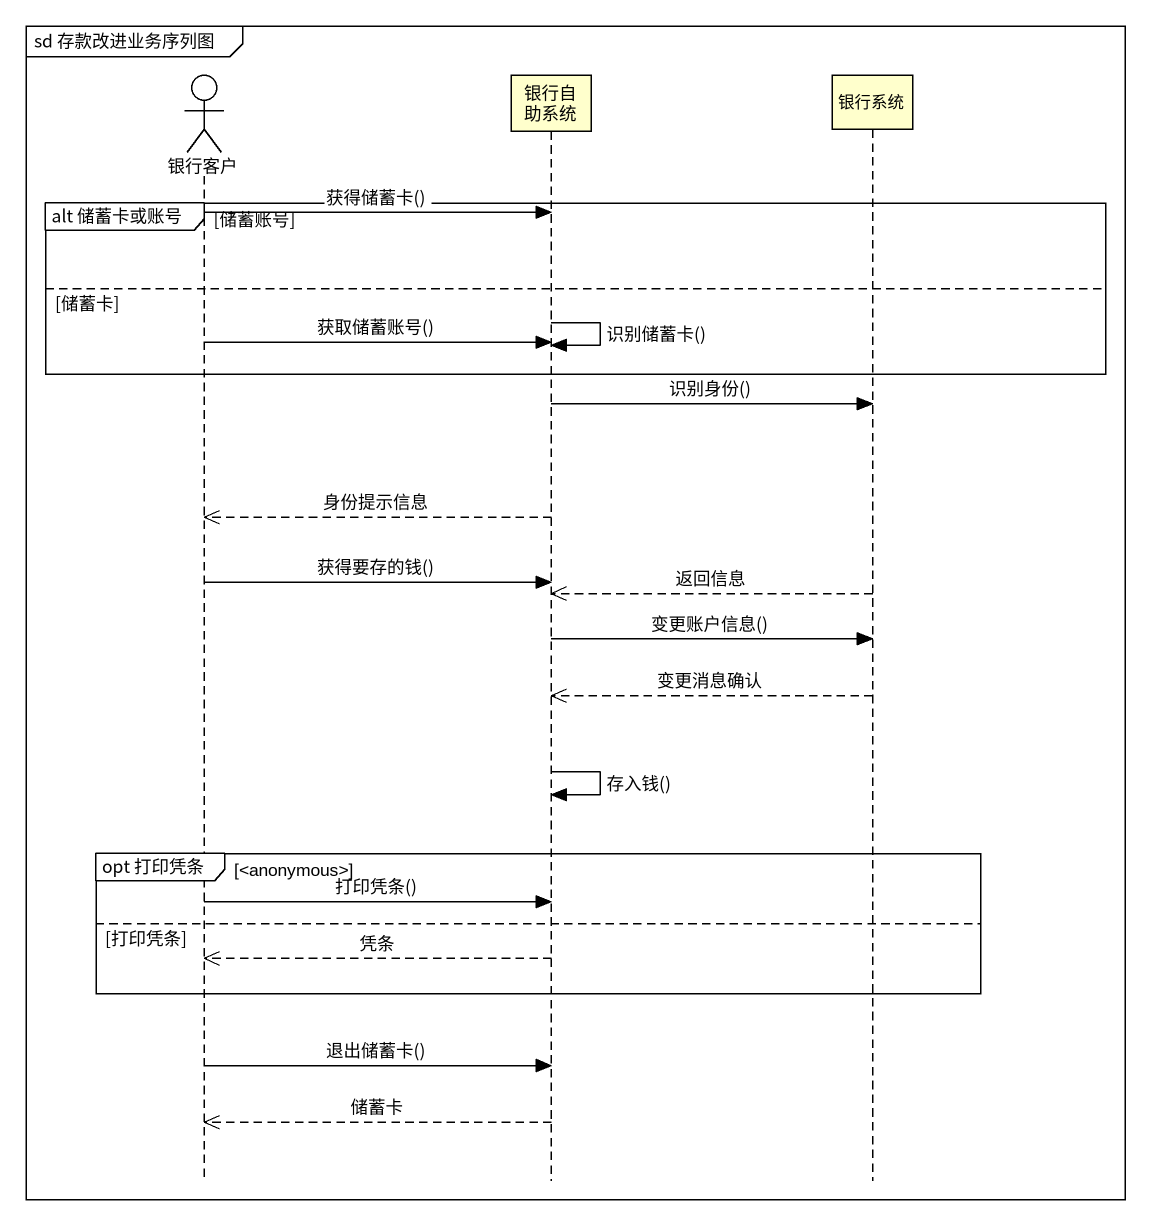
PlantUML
@startuml
mainframe sd 存款改进业务序列图
hide footbox
actor 银行客户
participant 银行自助系统
participant 银行系统

group alt 储蓄卡或账号 [储蓄账号]
  银行客户 -> 银行自助系统 : 获得储蓄卡()
else 储蓄卡
  银行自助系统 -> 银行自助系统 : 识别储蓄卡()
  银行客户 -> 银行自助系统 : 获取储蓄账号()
end
银行自助系统 -> 银行系统 : 识别身份()
银行自助系统 -->> 银行客户 : 身份提示信息
银行客户 -> 银行自助系统 : 获得要存的钱()
银行系统 -->> 银行自助系统 : 返回信息
银行自助系统 -> 银行系统 : 变更账户信息()
银行系统 -->> 银行自助系统 : 变更消息确认
银行自助系统 -> 银行自助系统 : 存入钱()
group opt 打印凭条 [<anonymous>]
  银行客户 -> 银行自助系统 : 打印凭条()
else 打印凭条
  银行自助系统 -->> 银行客户 : 凭条
end
银行客户 -> 银行自助系统 : 退出储蓄卡()
银行自助系统 -->> 银行客户 : 储蓄卡
@enduml
